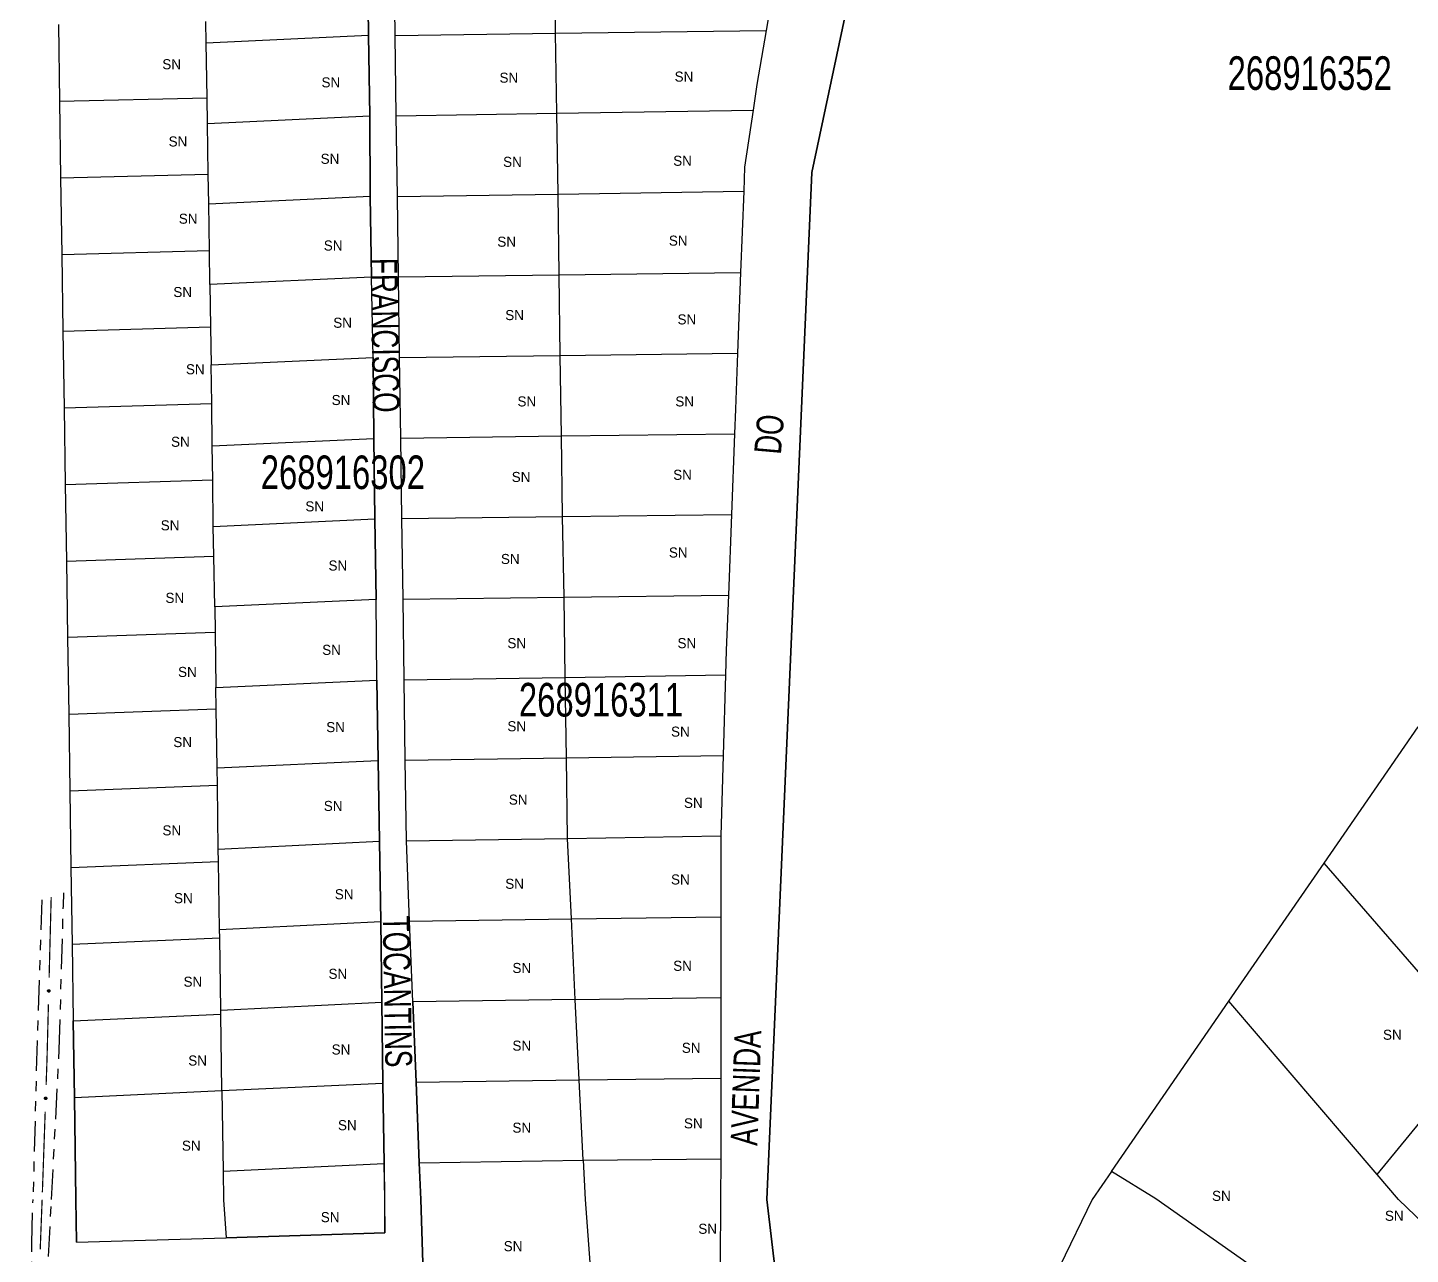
# Model space of a CAD drawing. Extents: x 207981 to 210201, y 4876477 to 4878908.
# Drawn here: x 209309.6 to 209515.6, y 4877899.3 to 4878082 of the extents above; entities that cross this region are included whole.
import ezdxf
from ezdxf.enums import TextEntityAlignment as Align

# ---------------------------------------------------------------- set-up
doc = ezdxf.new("R2010")
doc.units = 0
doc.header["$LTSCALE"] = 1.5
doc.header["$MEASUREMENT"] = 0
doc.linetypes.add('TRACO_25', pattern=[8, 3, -1, 1, -1, 1, -1])
for name, color, linetype in [('CD_MALHA_LOTES', 7, 'CONTINUOUS'), ('CD_TXT_QUADRA', 255, 'CONTINUOUS'), ('RU-QUADRA', 210, 'CONTINUOUS'), ('SV-EIXO-RUA-N-PAV', 6, 'CONTINUOUS'), ('SV-RUA-NAO-PAV', 7, 'CONTINUOUS'), ('SV-TXT-RUA-N-PAV', 7, 'CONTINUOUS'), ('Th_NmrPort', 1, 'CONTINUOUS')]:
    doc.layers.add(name, color=color, linetype=linetype)
doc.styles.add('ARIAL', font='ARIAL.SHX')

msp = doc.modelspace()

# ---------------------------------------------------------------- linework, layer by layer
at = {"layer": 'CD_MALHA_LOTES', "linetype": 'Continuous', "flags": 128}
for points in [[(209441.64, 4878132.28), (209426.403305, 4878060.444719), (209419.688941, 4877907.474489), (209436.669048, 4877763.727485)], [(209421.699117, 4878093.852319), (209420.265924, 4878085.411039), (209419.611916, 4878081.632323)], [(209360.197947, 4878092.94484), (209360.364767, 4878080.932046)], [(209364.330079, 4878080.894874), (209364.161921, 4878092.893696)], [(209388.207337, 4878081.213392), (209388.077424, 4878093.256408)], [(209314.151198, 4878082.503318), (209314.321944, 4878071.087623)], [(209336.19408, 4878079.800795), (209336.146863, 4878082.95344)], [(209388.207337, 4878081.213392), (209419.611916, 4878081.632323)], [(209419.611916, 4878081.632323), (209418.216938, 4878073.572455), (209417.650493, 4878069.748952)], [(209336.19408, 4878079.800795), (209360.364767, 4878080.932046)], [(209336.316985, 4878071.578112), (209336.19408, 4878079.800795)], [(209360.364767, 4878080.932046), (209360.576084, 4878068.917986)], [(209364.330079, 4878080.894874), (209388.207337, 4878081.213392)], [(209364.498237, 4878068.896052), (209364.330079, 4878080.894874)], [(209388.43406, 4878069.280135), (209388.207337, 4878081.213392)], [(209314.321944, 4878071.087623), (209336.316985, 4878071.578112)], [(209336.368644, 4878067.786797), (209336.316985, 4878071.578112)], [(209314.321944, 4878071.087623), (209314.492691, 4878059.671928)], [(209364.498237, 4878068.896052), (209388.43406, 4878069.280135)], [(209388.43406, 4878069.280135), (209417.650493, 4878069.748952)], [(209388.59588, 4878057.255726), (209388.43406, 4878069.280135)], [(209417.650493, 4878069.748952), (209416.395618, 4878061.278541), (209416.259023, 4878057.670157)], [(209336.368644, 4878067.786797), (209360.576084, 4878068.917986)], [(209336.487107, 4878060.202784), (209336.368644, 4878067.786797)], [(209360.576084, 4878068.917986), (209360.621332, 4878056.950008)], [(209364.666396, 4878056.897231), (209364.498237, 4878068.896052)], [(209314.492691, 4878059.671928), (209336.487107, 4878060.202784)], [(209314.492691, 4878059.671928), (209314.663437, 4878048.256233)], [(209336.549634, 4878055.773572), (209336.487107, 4878060.202784)], [(209336.549634, 4878055.773572), (209360.621332, 4878056.950008)], [(209360.621332, 4878056.950008), (209360.802322, 4878044.891536)], [(209364.666396, 4878056.897231), (209388.59588, 4878057.255726)], [(209364.834554, 4878044.898409), (209364.666396, 4878056.897231)], [(209388.59588, 4878057.255726), (209416.259023, 4878057.670157)], [(209388.790512, 4878045.222548), (209388.59588, 4878057.255726)], [(209416.259023, 4878057.670157), (209415.801655, 4878045.588026)], [(209336.657229, 4878048.827456), (209336.549634, 4878055.773572)], [(209314.663437, 4878048.256233), (209336.657229, 4878048.827456)], [(209336.730624, 4878043.760347), (209336.657229, 4878048.827456)], [(209314.663437, 4878048.256233), (209314.834184, 4878036.840538)], [(209360.802322, 4878044.891536), (209336.730624, 4878043.760347)], [(209361.073807, 4878032.923558), (209360.802322, 4878044.891536)], [(209364.834554, 4878044.898409), (209388.790512, 4878045.222548)], [(209365.002713, 4878032.899587), (209364.834554, 4878044.898409)], [(209388.790512, 4878045.222548), (209415.801655, 4878045.588026)], [(209388.920114, 4878033.217486), (209388.790512, 4878045.222548)], [(209415.801655, 4878045.588026), (209415.346666, 4878033.568735)], [(209336.730624, 4878043.760347), (209336.827351, 4878037.452128)], [(209314.834184, 4878036.840538), (209336.827351, 4878037.452128)], [(209314.834184, 4878036.840538), (209315.00493, 4878025.424843)], [(209336.827351, 4878037.452128), (209336.911615, 4878031.79237)], [(209336.911615, 4878031.79237), (209361.073807, 4878032.923558)], [(209361.073807, 4878032.923558), (209361.164302, 4878020.865086)], [(209365.002713, 4878032.899587), (209388.920114, 4878033.217486)], [(209365.170871, 4878020.900765), (209365.002713, 4878032.899587)], [(209388.920114, 4878033.217486), (209415.346666, 4878033.568735)], [(209389.114715, 4878021.215859), (209388.920114, 4878033.217486)], [(209415.346666, 4878033.568735), (209415.029627, 4878025.193626), (209414.891016, 4878021.555067)], [(209336.997473, 4878026.0768), (209336.911615, 4878031.79237)], [(209315.00493, 4878025.424843), (209336.997473, 4878026.0768)], [(209337.047357, 4878019.733897), (209336.997473, 4878026.0768)], [(209315.00493, 4878025.424843), (209315.175677, 4878014.009148)], [(209337.047357, 4878019.733897), (209361.164302, 4878020.865086)], [(209337.167595, 4878014.701472), (209337.047357, 4878019.733897)], [(209361.164302, 4878020.865086), (209361.300045, 4878008.851861)], [(209365.170871, 4878020.900765), (209389.114715, 4878021.215859)], [(209365.33903, 4878008.901944), (209365.170871, 4878020.900765)], [(209389.114715, 4878021.215859), (209414.891016, 4878021.555067)], [(209389.276905, 4878009.213782), (209389.114715, 4878021.215859)], [(209414.891016, 4878021.555067), (209414.433356, 4878009.541495)], [(209315.175677, 4878014.009148), (209337.167595, 4878014.701472)], [(209315.175677, 4878014.009148), (209315.346423, 4878002.593453)], [(209337.228347, 4878007.720672), (209337.167595, 4878014.701472)], [(209389.276905, 4878009.213782), (209414.433356, 4878009.541495)], [(209414.433356, 4878009.541495), (209413.975696, 4877997.527924)], [(209337.228347, 4878007.720672), (209361.300045, 4878008.851861)], [(209337.337717, 4878003.326144), (209337.228347, 4878007.720672)], [(209361.300045, 4878008.851861), (209361.526283, 4877996.883883)], [(209365.33903, 4878008.901944), (209389.276905, 4878009.213782)], [(209365.507188, 4877996.903122), (209365.33903, 4878008.901944)], [(209389.503915, 4877997.212461), (209389.276905, 4878009.213782)], [(209315.346423, 4878002.593453), (209337.337717, 4878003.326144)], [(209337.451193, 4877995.753321), (209337.337717, 4878003.326144)], [(209315.346423, 4878002.593453), (209315.51717, 4877991.177758)], [(209365.507188, 4877996.903122), (209389.503915, 4877997.212461)], [(209389.503915, 4877997.212461), (209413.975696, 4877997.527924)], [(209389.666254, 4877985.265306), (209389.503915, 4877997.212461)], [(209413.975696, 4877997.527924), (209413.663637, 4877989.336377), (209413.558095, 4877985.62482)], [(209361.526283, 4877996.883883), (209337.451193, 4877995.753321)], [(209337.451193, 4877995.753321), (209337.507839, 4877991.950816)], [(209361.616778, 4877984.825411), (209361.526283, 4877996.883883)], [(209365.675347, 4877984.9043), (209365.507188, 4877996.903122)], [(209337.507839, 4877991.950816), (209315.51717, 4877991.177758)], [(209315.51717, 4877991.177758), (209315.687917, 4877979.762063)], [(209337.507839, 4877991.950816), (209337.630878, 4877983.740076)], [(209337.630878, 4877983.740076), (209361.616778, 4877984.825411)], [(209361.616778, 4877984.825411), (209361.797768, 4877972.857434)], [(209365.675347, 4877984.9043), (209389.666254, 4877985.265306)], [(209365.843505, 4877972.905479), (209365.675347, 4877984.9043)], [(209389.666254, 4877985.265306), (209413.558095, 4877985.62482)], [(209389.860139, 4877973.263685), (209389.666254, 4877985.265306)], [(209413.558095, 4877985.62482), (209413.216499, 4877973.612043)], [(209337.677961, 4877980.575488), (209337.630878, 4877983.740076)], [(209315.687917, 4877979.762063), (209337.677961, 4877980.575488)], [(209337.816566, 4877971.771492), (209337.677961, 4877980.575488)], [(209315.687917, 4877979.762063), (209315.858663, 4877968.346368)], [(209502.751506, 4877957.595568), (209516.752599, 4877977.900832)], [(209337.816566, 4877971.771492), (209361.797768, 4877972.857434)], [(209361.797768, 4877972.857434), (209362.024006, 4877960.844209)], [(209365.843505, 4877972.905479), (209389.860139, 4877973.263685)], [(209366.011664, 4877960.906657), (209365.843505, 4877972.905479)], [(209389.860139, 4877973.263685), (209413.216499, 4877973.612043)], [(209389.989893, 4877961.278912), (209389.860139, 4877973.263685)], [(209413.216499, 4877973.612043), (209412.875898, 4877961.63421)], [(209337.848084, 4877969.200159), (209337.816566, 4877971.771492)], [(209315.858663, 4877968.346368), (209337.848084, 4877969.200159)], [(209315.858663, 4877968.346368), (209316.02941, 4877956.930673)], [(209337.952308, 4877959.667772), (209337.848084, 4877969.200159)], [(209337.952308, 4877959.667772), (209362.024006, 4877960.844209)], [(209362.024006, 4877960.844209), (209362.204996, 4877948.876231)], [(209366.011664, 4877960.906657), (209389.989893, 4877961.278912)], [(209366.488987, 4877948.920146), (209366.011664, 4877960.906657)], [(209389.989893, 4877961.278912), (209412.875898, 4877961.63421)], [(209390.581387, 4877949.278862), (209389.989893, 4877961.278912)], [(209412.875898, 4877961.63421), (209412.865495, 4877949.584096)], [(209316.02941, 4877956.930673), (209338.018206, 4877957.824831)], [(209338.018206, 4877957.824831), (209337.952308, 4877959.667772)], [(209338.178546, 4877947.699795), (209338.018206, 4877957.824831)], [(209316.02941, 4877956.930673), (209316.200156, 4877945.514977)], [(209488.560407, 4877937.014744), (209502.751506, 4877957.595568)], [(209518.428791, 4877939.51049), (209502.751506, 4877957.595568)], [(209390.581387, 4877949.278862), (209412.865495, 4877949.584096)], [(209412.865495, 4877949.584096), (209412.858343, 4877941.298562), (209412.855128, 4877937.574336)], [(209338.178546, 4877947.699795), (209362.204996, 4877948.876231)], [(209338.188328, 4877946.449503), (209338.178546, 4877947.699795)], [(209362.204996, 4877948.876231), (209362.365113, 4877936.885654)], [(209366.488987, 4877948.920146), (209390.581387, 4877949.278862)], [(209366.96631, 4877936.933636), (209366.488987, 4877948.920146)], [(209391.171895, 4877937.298804), (209390.581387, 4877949.278862)], [(209316.200156, 4877945.514977), (209338.188328, 4877946.449503)], [(209316.200156, 4877945.514977), (209316.370903, 4877934.099282)], [(209338.349604, 4877935.687775), (209338.188328, 4877946.449503)], [(209391.171895, 4877937.298804), (209366.96631, 4877936.933636)], [(209391.171895, 4877937.298804), (209412.855128, 4877937.574336)], [(209391.762563, 4877925.3155), (209391.171895, 4877937.298804)], [(209412.855128, 4877937.574336), (209412.844751, 4877925.554326)], [(209338.349604, 4877935.687775), (209362.365113, 4877936.885654)], [(209338.35845, 4877935.074175), (209338.349604, 4877935.687775)], [(209362.365113, 4877936.885654), (209362.520628, 4877924.834313)], [(209366.96631, 4877936.933636), (209367.443633, 4877924.947126)], [(209471.067537, 4877911.645484), (209488.560407, 4877937.014744)], [(209510.63372, 4877911.18865), (209488.560407, 4877937.014744)], [(209316.370903, 4877934.099282), (209338.35845, 4877935.074175)], [(209316.54203, 4877922.658113), (209316.370903, 4877934.099282)], [(209338.528572, 4877923.698847), (209338.35845, 4877935.074175)], [(209338.528572, 4877923.698847), (209362.520628, 4877924.834313)], [(209362.520628, 4877924.834313), (209362.688713, 4877912.842137)], [(209367.443633, 4877924.947126), (209391.762563, 4877925.3155)], [(209367.443633, 4877924.947126), (209367.920955, 4877912.960616)], [(209391.762563, 4877925.3155), (209412.844751, 4877925.554326)], [(209392.353205, 4877913.332735), (209391.762563, 4877925.3155)], [(209412.844751, 4877925.554326), (209412.834377, 4877913.537683)], [(209316.54203, 4877922.658113), (209338.528572, 4877923.698847)], [(209338.528572, 4877923.698847), (209338.708297, 4877911.70647)], [(209316.860624, 4877901.133721), (209316.769089, 4877907.477553), (209316.54203, 4877922.658113)], [(209510.63372, 4877911.18865), (209518.572225, 4877920.877732)], [(209338.708297, 4877911.70647), (209362.688713, 4877912.842137)], [(209362.688713, 4877912.842137), (209362.763924, 4877907.476184), (209362.811179, 4877902.518556)], [(209367.920955, 4877912.960616), (209392.353205, 4877913.332735)], [(209367.920955, 4877912.960616), (209368.139361, 4877907.476024), (209368.475862, 4877898.056154)], [(209392.353205, 4877913.332735), (209412.834377, 4877913.537683)], [(209392.353205, 4877913.332735), (209392.64168, 4877907.485328), (209393.338322, 4877898.114311)], [(209412.834377, 4877913.537683), (209412.829143, 4877907.474693), (209412.733948, 4877898.056154)], [(209338.708297, 4877911.70647), (209338.769743, 4877907.420746), (209339.137856, 4877901.763154)], [(209471.067537, 4877911.645484), (209468.190514, 4877907.473044), (209458.533216, 4877887.645907)], [(209508.15318, 4877886.125615), (209477.643155, 4877907.589953), (209471.067537, 4877911.645484)], [(209520.177177, 4877901.386843), (209513.810574, 4877907.471686), (209510.63372, 4877911.18865)], [(209362.811179, 4877902.518556), (209339.137856, 4877901.763154)], [(209316.860624, 4877901.133721), (209339.137856, 4877901.763154)]]:
    msp.add_lwpolyline(points, dxfattribs=at)
at = {"layer": 'RU-QUADRA', "linetype": 'Continuous'}
msp.add_lwpolyline([(209431.547996, 4877734.981682), (209436.669048, 4877763.727485), (209419.688941, 4877907.474489), (209426.403305, 4878060.444719), (209441.64, 4878132.28)], dxfattribs=at)
at = {"layer": 'RU-QUADRA', "linetype": 'Continuous', "flags": 128}
for points in [[(209314.151198, 4878082.503318), (209314.321944, 4878071.087623), (209314.492691, 4878059.671928), (209314.663437, 4878048.256233), (209314.834184, 4878036.840538), (209315.00493, 4878025.424843), (209315.175677, 4878014.009148), (209315.346423, 4878002.593453), (209315.51717, 4877991.177758), (209315.687917, 4877979.762063), (209315.858663, 4877968.346368), (209316.02941, 4877956.930673), (209316.200156, 4877945.514977), (209316.370903, 4877934.099282), (209316.54203, 4877922.658113), (209316.769968, 4877907.477553), (209316.860624, 4877901.133721), (209339.137856, 4877901.763154), (209362.811179, 4877902.518556), (209362.771902, 4877907.476183), (209362.688713, 4877912.842137), (209362.520628, 4877924.834313), (209362.365113, 4877936.885654), (209362.204996, 4877948.876231), (209362.024006, 4877960.844209), (209361.797768, 4877972.857434), (209361.616778, 4877984.825411), (209361.526283, 4877996.883883), (209361.300045, 4878008.851861), (209361.164302, 4878020.865086), (209361.073807, 4878032.923558), (209360.802322, 4878044.891536), (209360.621332, 4878056.950008), (209360.576084, 4878068.917986), (209360.364767, 4878080.932046), (209360.197947, 4878092.94484)], [(209368.475862, 4877898.056154), (209368.139361, 4877907.476024), (209367.920955, 4877912.960616), (209367.443633, 4877924.947126), (209366.96631, 4877936.933636), (209366.488987, 4877948.920146), (209366.011664, 4877960.906657), (209365.843505, 4877972.905479), (209365.675347, 4877984.9043), (209365.507188, 4877996.903122), (209365.33903, 4878008.901944), (209365.170871, 4878020.900765), (209365.002713, 4878032.899587), (209364.834554, 4878044.898409), (209364.666396, 4878056.897231), (209364.498237, 4878068.896052), (209364.330079, 4878080.894874), (209364.161921, 4878092.893696)], [(209420.265924, 4878085.411039), (209419.611916, 4878081.632323), (209418.216938, 4878073.572455), (209417.650493, 4878069.748952), (209416.395618, 4878061.278541), (209416.259023, 4878057.670157), (209415.801655, 4878045.588026), (209415.346666, 4878033.568735), (209415.029627, 4878025.193626), (209414.891016, 4878021.555067), (209414.433356, 4878009.541495), (209413.975696, 4877997.527924), (209413.663637, 4877989.336377), (209413.558095, 4877985.62482), (209413.216499, 4877973.612043), (209412.875898, 4877961.63421), (209412.865495, 4877949.584096), (209412.855128, 4877937.574336), (209412.844751, 4877925.554326), (209412.834377, 4877913.537683), (209412.829143, 4877907.474693), (209412.733948, 4877898.056154)]]:
    msp.add_lwpolyline(points, dxfattribs=at)
at = {"layer": 'SV-EIXO-RUA-N-PAV', "const_width": 0.18}
for points in [[(209313.083797, 4877952.546973), (209312.774887, 4877940.55095)], [(209312.671917, 4877936.552275), (209312.465976, 4877928.554926)], [(209312.460453, 4877928.340423), (209312.328783, 4877924.557288)], [(209312.465976, 4877928.554926), (209312.460453, 4877928.340423)], [(209312.18965, 4877920.559709), (209311.772252, 4877908.56697)], [(209311.45048, 4877900.069069), (209311.718548, 4877907.063935)], [(209311.718548, 4877907.063935), (209311.733699, 4877907.459263)]]:
    msp.add_lwpolyline(points, dxfattribs=at)
at = {"layer": 'SV-EIXO-RUA-N-PAV'}
for points in [[(209312.837144, 4877938.692412), (209312.871325, 4877938.65743), (209312.893549, 4877938.620376), (209312.903189, 4877938.584136), (209312.903358, 4877938.54989), (209312.899584, 4877938.514835), (209312.887982, 4877938.480333), (209312.866622, 4877938.444891), (209312.831772, 4877938.410357), (209312.792317, 4877938.390085), (209312.757293, 4877938.378733), (209312.721594, 4877938.376502), (209312.687602, 4877938.380738), (209312.652161, 4877938.393975), (209312.616455, 4877938.415971), (209312.582578, 4877938.451855), (209312.561039, 4877938.488332), (209312.552635, 4877938.52363), (209312.550619, 4877938.559534), (209312.5549, 4877938.595275), (209312.566484, 4877938.629078), (209312.588696, 4877938.664988), (209312.624557, 4877938.697956), (209312.660692, 4877938.719853), (209312.695863, 4877938.728751), (209312.731255, 4877938.72994), (209312.766461, 4877938.726583), (209312.801629, 4877938.716364), (209312.837144, 4877938.692412)], [(209312.374228, 4877922.698263), (209312.408091, 4877922.662974), (209312.429979, 4877922.62572), (209312.439291, 4877922.589394), (209312.43915, 4877922.555148), (209312.435059, 4877922.520129), (209312.423146, 4877922.485733), (209312.401466, 4877922.450486), (209312.366305, 4877922.416268), (209312.326668, 4877922.396355), (209312.291543, 4877922.38532), (209312.255825, 4877922.383411), (209312.221873, 4877922.387955), (209312.186553, 4877922.401511), (209312.151048, 4877922.42383), (209312.117496, 4877922.460019), (209312.096289, 4877922.496689), (209312.088204, 4877922.532061), (209312.086513, 4877922.567982), (209312.091117, 4877922.603683), (209312.103007, 4877922.63738), (209312.125542, 4877922.673088), (209312.1617, 4877922.70573), (209312.198032, 4877922.727299), (209312.233282, 4877922.735878), (209312.268683, 4877922.736748), (209312.303857, 4877922.733072), (209312.338931, 4877922.722536), (209312.374228, 4877922.698263)]]:
    msp.add_lwpolyline(points, close=True, dxfattribs=at)
for points in [[(209312.5549, 4877938.595275), (209312.561039, 4877938.488332)], [(209312.561216, 4877938.607822), (209312.571485, 4877938.47652)], [(209312.566484, 4877938.629078), (209312.582578, 4877938.451855)], [(209312.579827, 4877938.641467), (209312.599252, 4877938.44168)], [(209312.588696, 4877938.664988), (209312.616455, 4877938.415971)], [(209312.608057, 4877938.677594), (209312.633875, 4877938.408029)], [(209312.624557, 4877938.697956), (209312.652161, 4877938.393975)], [(209312.641567, 4877938.706761), (209312.668954, 4877938.392111)], [(209312.660692, 4877938.719853), (209312.687602, 4877938.380738)], [(209312.67742, 4877938.720852), (209312.704174, 4877938.38165)], [(209312.695863, 4877938.728751), (209312.721594, 4877938.376502)], [(209312.713061, 4877938.726759), (209312.736877, 4877938.379443)], [(209312.731255, 4877938.72994), (209312.757293, 4877938.378733)], [(209312.749856, 4877938.724447), (209312.776716, 4877938.389336)], [(209312.766461, 4877938.726583), (209312.792317, 4877938.390085)], [(209312.783782, 4877938.716748), (209312.812603, 4877938.404792)], [(209312.801629, 4877938.716364), (209312.831772, 4877938.410357)], [(209312.817568, 4877938.703594), (209312.847407, 4877938.431195)], [(209312.837144, 4877938.692412), (209312.866622, 4877938.444891)], [(209312.854989, 4877938.672601), (209312.877071, 4877938.470016)], [(209312.871325, 4877938.65743), (209312.887982, 4877938.480333)], [(209312.884085, 4877938.636362), (209312.893025, 4877938.506459)], [(209312.893549, 4877938.620376), (209312.899584, 4877938.514835)], [(209312.091117, 4877922.603683), (209312.096289, 4877922.496689)], [(209312.097546, 4877922.616172), (209312.106627, 4877922.484783)], [(209312.103007, 4877922.63738), (209312.117496, 4877922.460019)], [(209312.116461, 4877922.649648), (209312.134078, 4877922.449694)], [(209312.125542, 4877922.673088), (209312.151048, 4877922.42383)], [(209312.145016, 4877922.685518), (209312.168395, 4877922.415731)], [(209312.1617, 4877922.70573), (209312.186553, 4877922.401511)], [(209312.178789, 4877922.714381), (209312.203329, 4877922.399496)], [(209312.198032, 4877922.727299), (209312.221873, 4877922.387955)], [(209312.214767, 4877922.728147), (209312.238453, 4877922.388716)], [(209312.233282, 4877922.735878), (209312.255825, 4877922.383411)], [(209312.250461, 4877922.733732), (209312.271134, 4877922.386214)], [(209312.268683, 4877922.736748), (209312.291543, 4877922.38532)], [(209312.287233, 4877922.731086), (209312.311061, 4877922.395747)], [(209312.303857, 4877922.733072), (209312.326668, 4877922.396355)], [(209312.321088, 4877922.723081), (209312.347087, 4877922.410877)], [(209312.338931, 4877922.722536), (209312.366305, 4877922.416268)], [(209312.354753, 4877922.709622), (209312.382128, 4877922.436964)], [(209312.374228, 4877922.698263), (209312.401466, 4877922.450486)], [(209312.391893, 4877922.678291), (209312.412142, 4877922.475515)], [(209312.408091, 4877922.662974), (209312.423146, 4877922.485733)], [(209312.42066, 4877922.641791), (209312.428424, 4877922.511813)], [(209312.429979, 4877922.62572), (209312.435059, 4877922.520129)]]:
    msp.add_lwpolyline(points, dxfattribs=at)
at = {"layer": 'SV-RUA-NAO-PAV', "linetype": 'TRACO_25'}
for points in [[(209311.67846, 4877952.144957, 6.008393), (209310.983149, 4877931.126409, 7.468447), (209310.375237, 4877907.477744, 8.458314)], [(209313.135177, 4877907.477662, 7.097247), (209314.291554, 4877929.796118, 7.097247), (209314.895468, 4877951.251563, 7.097247), (209314.949981, 4877953.188273, 5.290739)], [(209274.897631, 4877696.325589, 8.983578), (209304.882033, 4877666.672051, 10.181261), (209309.567245, 4877666.927959, 10.455729), (209310.899571, 4877681.421779, 10.455729), (209311.799792, 4877723.320901, 9.782033), (209312.386403, 4877760.581367, 9.30795), (209311.049151, 4877813.417685, 8.883771), (209310.245835, 4877859.731762, 8.659205), (209309.949855, 4877878.708126, 8.659205), (209310.208385, 4877900.98694, 8.458314), (209310.375237, 4877907.477744, 8.458314)], [(209313.629338, 4877701.589003, 10.006598), (209314.836772, 4877754.356365, 9.432709), (209314.421179, 4877790.059777, 9.208143), (209313.909375, 4877810.18787, 9.108336), (209314.033791, 4877833.164369, 8.933674), (209312.684359, 4877858.241162, 8.933674), (209313.114645, 4877876.885508, 8.534447), (209313.093949, 4877878.625256, 8.035412), (209312.69475, 4877898.977254, 8.210847), (209313.135177, 4877907.477662, 7.097247)]]:
    msp.add_polyline3d(points, dxfattribs=at)

# ---------------------------------------------------------------- texts
at = {"layer": 'CD_TXT_QUADRA', "style": 'ARIAL', "width": 0.7}
for s, p in [('268916352', (209488.358521, 4878072.772015)), ('268916302', (209344.311183, 4878013.308816)), ('268916311', (209382.769194, 4877979.43201))]:
    msp.add_text(s, height=5, dxfattribs=at).set_placement(p)
at = {"layer": 'SV-TXT-RUA-N-PAV', "style": 'ARIAL', "width": 0.7}
for s, rotation, p in [('FRANCISCO', 271, (209360.632807, 4878047.700818)), ('DO', 85, (209421.794237, 4878018.383482)), ('TOCANTINS', 271, (209362.477849, 4877949.729089)), ('AVENIDA', 88, (209418.295885, 4877915.45829))]:
    msp.add_text(s, height=4, rotation=rotation, dxfattribs=at).set_placement(p)
at = {"layer": 'Th_NmrPort', "color": 1}
for p in [(209329.640575, 4878076.593461), (209379.877052, 4878074.58876), (209405.971664, 4878074.749504), (209353.357583, 4878073.893009), (209330.579862, 4878065.087189), (209353.229428, 4878062.504149), (209405.756842, 4878062.211469), (209380.413362, 4878062.050725), (209332.09546, 4878053.580918), (209379.555564, 4878050.155666), (209405.113866, 4878050.31641), (209353.699071, 4878049.588947), (209331.284328, 4878042.661702), (209355.108003, 4878038.082675), (209380.73485, 4878039.225072), (209406.399818, 4878038.582095), (209333.162903, 4878031.15543), (209354.873181, 4878026.576404), (209382.557111, 4878026.365549), (209406.07833, 4878026.365549), (209330.942839, 4878020.353625), (209381.699314, 4878015.113466), (209405.756842, 4878015.434954), (209350.955529, 4878010.733191), (209329.405753, 4878007.908066), (209380.091874, 4878002.896919), (209405.113866, 4878003.861383), (209354.403537, 4878001.920109), (209330.110218, 4877997.106261), (209381.056338, 4877990.358884), (209406.399818, 4877990.358884), (209353.46425, 4877989.357139), (209331.988793, 4877986.069633), (209354.062048, 4877977.850868), (209381.056338, 4877977.981593), (209331.284328, 4877975.62006), (209405.435354, 4877977.177873), (209353.699071, 4877966.109775), (209381.271159, 4877967.050999), (209407.364282, 4877966.568767), (209329.662063, 4877962.470036), (209405.435354, 4877955.15594), (209355.342825, 4877952.959751), (209380.73485, 4877954.512964), (209331.390995, 4877952.372696), (209354.403537, 4877941.101247), (209381.80598, 4877941.974929), (209405.756842, 4877942.296417), (209332.799926, 4877939.927137), (209381.80598, 4877930.401358), (209511.51242, 4877932.027415), (209333.504391, 4877928.186044), (209354.873181, 4877929.829797), (209407.042794, 4877930.07987), (209355.812468, 4877918.558348), (209381.80598, 4877918.184812), (209407.364282, 4877918.827788), (209332.565104, 4877915.505664), (209486.04465, 4877908.028556), (209353.252662, 4877904.858826), (209511.796734, 4877905.060051), (209409.498329, 4877903.122382), (209380.509191, 4877900.535892)]:
    msp.add_text('SN', height=1.5, dxfattribs=at).set_placement(p, align=Align.MIDDLE_LEFT)

doc.saveas('drawing.dxf')
